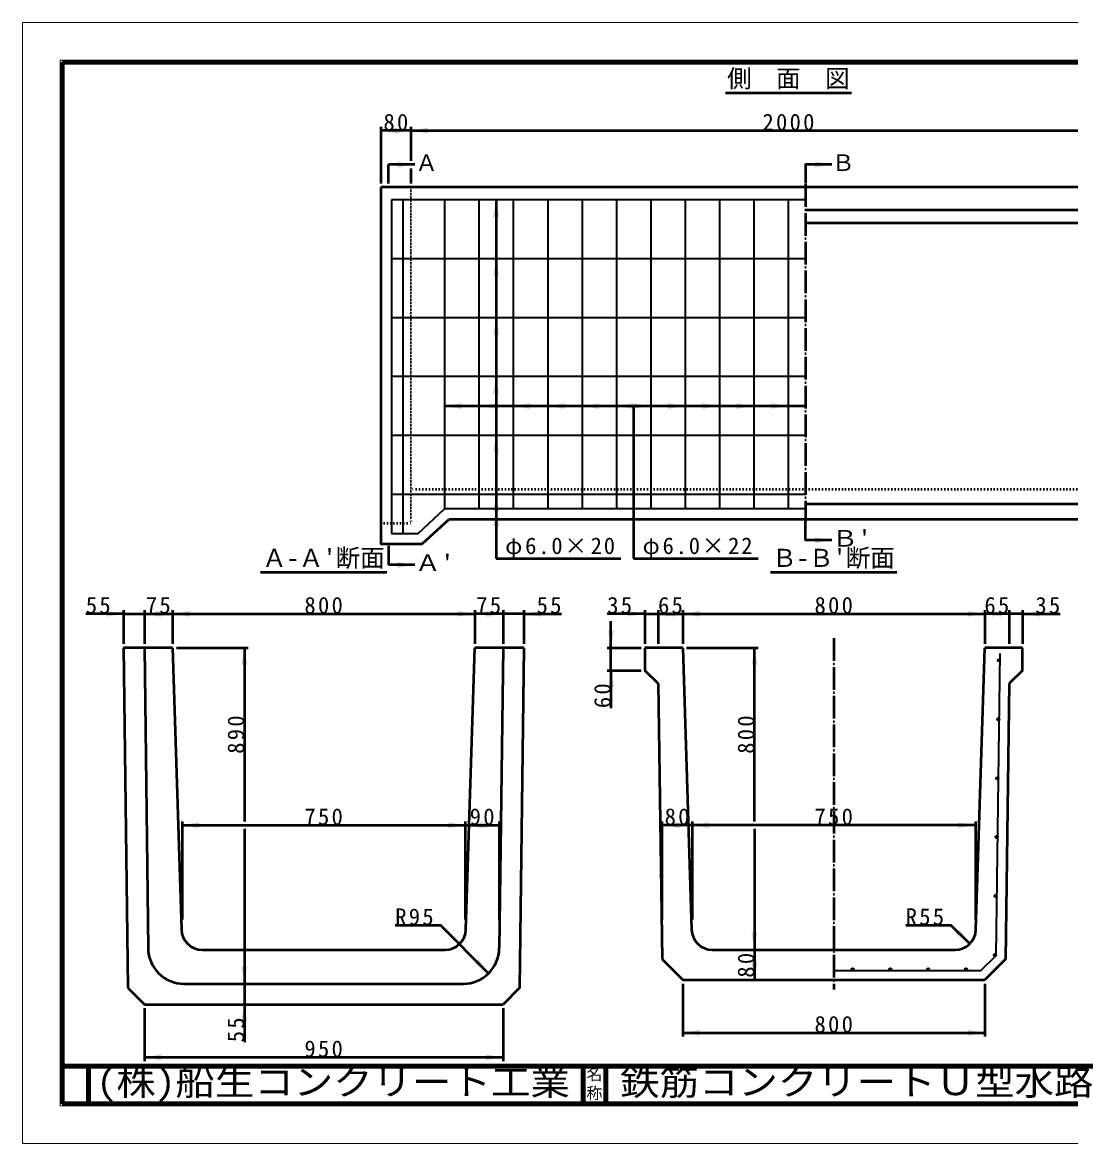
# Model space of a CAD drawing. Units: millimetres, scale not verified. Extents: x -2102 to 2102, y -1485 to 1485.
# Drawn here: x -2102 to 674, y -1485 to 1485 of the extents above; entities that cross this region are included whole.
import ezdxf
from ezdxf.enums import TextEntityAlignment as Align

# ---------------------------------------------------------------- set-up
doc = ezdxf.new("R2010")
doc.units = ezdxf.units.MM
doc.header["$LTSCALE"] = 5
doc.linetypes.add('DOTTED', pattern=[1.75, 0.25, -1.5])
doc.linetypes.add('LONG_DASHED_DOTTED', pattern=[15.25, 12, -1.5, 0.25, -1.5])
doc.layers.add('0-0_V-nasSTD', color=7, linetype='Continuous', lineweight=50)
doc.layers.add('0-1_0', color=7, linetype='Continuous', lineweight=50)
doc.styles.add('ＭＳ ゴシック', font='')
doc.styles.get('ＭＳ ゴシック').set_extended_font_data('MS Gothic')

msp = doc.modelspace()

# ---------------------------------------------------------------- linework, layer by layer
at = {"layer": '0-0_V-nasSTD', "lineweight": 100}
for p, q in [((-1997.5, 1380), (-1997.5, -1380)), ((-1927.5, -1280), (-1927.5, -1380)), ((-617.5, -1280), (-617.5, -1380)), ((-557.5, -1280), (-557.5, -1380)), ((-1997.5, -1380), (1997.5, -1380))]:
    msp.add_line(p, q, dxfattribs=at)
at = {"layer": '0-0_V-nasSTD'}
for p, q in [((-1153.359, 1208.336), (-1153.359, 1058.336)), ((-1073.359, 1198.336), (-1153.359, 1198.336)), ((-1073.359, 1208.336), (-1073.359, 1118.336)), ((-1073.359, 1198.336), (926.641, 1198.336)), ((-1133.359, 1058.336), (-1133.359, 1108.336)), ((-1063.359, 1108.336), (-1133.359, 1108.336)), ((-1073.359, 1098.336), (-1073.359, 1058.336)), ((926.641, 1048.336), (-1153.359, 1048.336)), ((-847.854, 1014.738), (-847.854, 64.738)), ((-28.359, 988.336), (836.641, 988.336)), ((836.641, 953.336), (-28.359, 953.336)), ((-28.359, 468.738), (-984.354, 468.738)), ((-483.854, 468.738), (-483.854, 64.738)), ((-28.359, 209.688), (836.641, 209.688)), ((-1043.359, 103.336), (-973.359, 168.336)), ((926.641, 168.336), (-973.359, 168.336)), ((-1133.359, 98.216), (-1133.359, 48.216)), ((-847.854, 64.738), (-517.854, 64.738)), ((-483.854, 64.738), (-153.854, 64.738)), ((-1063.359, 48.216), (-1133.359, 48.216)), ((-1834.61, -81.526), (-1934.61, -81.526)), ((-1834.61, -71.526), (-1834.61, -161.526)), ((-1834.61, -81.526), (-1779.61, -81.526)), ((-1779.61, -71.526), (-1779.61, -161.526)), ((-1779.61, -81.526), (-1704.61, -81.526)), ((-1704.61, -71.526), (-1704.61, -161.526)), ((-1704.61, -81.526), (-904.61, -81.526)), ((-904.61, -71.526), (-904.61, -161.526)), ((-829.61, -71.526), (-829.61, -161.526)), ((-774.61, -71.526), (-774.61, -161.526)), ((-774.61, -81.526), (-674.61, -81.526)), ((-453.61, -81.526), (-553.61, -81.526)), ((-453.61, -71.526), (-453.61, -161.526)), ((-453.61, -81.526), (-418.61, -81.526)), ((-418.61, -71.526), (-418.61, -161.526)), ((-418.61, -81.526), (-353.61, -81.526)), ((-353.61, -71.526), (-353.61, -161.526)), ((-353.61, -81.526), (446.39, -81.526)), ((446.39, -71.526), (446.39, -161.526)), ((511.39, -71.526), (511.39, -161.526)), ((546.39, -71.526), (546.39, -161.526)), ((546.39, -81.526), (646.39, -81.526)), ((-543.61, -171.526), (-543.61, -101.526)), ((-1704.61, -171.526), (-1834.61, -171.526)), ((-1834.61, -171.526), (-1823.344, -1072.791)), ((-1779.61, -171.526), (-1769.658, -967.713)), ((-1704.61, -171.526), (-1681.275, -918.243)), ((-1694.61, -171.526), (-1504.61, -171.526)), ((-1514.61, -171.526), (-1514.61, -631.526)), ((-927.945, -918.243), (-904.61, -171.526)), ((-774.61, -171.526), (-904.61, -171.526)), ((-829.61, -171.526), (-839.562, -967.713)), ((-553.61, -171.526), (-463.61, -171.526)), ((-543.61, -231.526), (-543.61, -171.526)), ((-453.61, -171.526), (-453.61, -231.526)), ((-353.61, -171.526), (-453.61, -171.526)), ((-353.61, -171.526), (-330.275, -918.243)), ((-343.61, -171.526), (-153.61, -171.526)), ((-163.61, -631.526), (-163.61, -171.526)), ((423.055, -918.243), (446.39, -171.526)), ((546.39, -171.526), (446.39, -171.526)), ((546.39, -231.526), (546.39, -171.526)), ((-553.61, -231.526), (-463.61, -231.526)), ((-543.61, -231.526), (-543.61, -331.526)), ((-418.61, -266.526), (-453.61, -231.526)), ((546.39, -231.526), (511.39, -266.526)), ((-418.61, -266.526), (-408.25, -996.885)), ((-1679.61, -631.526), (-1679.61, -891.526)), ((-1679.61, -641.526), (-929.61, -641.526)), ((-1514.61, -651.526), (-1514.61, -1061.526)), ((-929.61, -631.84), (-929.61, -891.84)), ((-929.61, -641.526), (-839.61, -641.526)), ((-839.61, -631.84), (-839.61, -891.84)), ((-408.61, -631.84), (-408.61, -891.84)), ((-328.61, -641.526), (-408.61, -641.526)), ((-328.61, -631.84), (-328.61, -891.84)), ((421.39, -641.526), (-328.61, -641.526)), ((-163.61, -651.526), (-163.61, -971.526)), ((421.39, -631.526), (421.39, -891.526)), ((-1115.08, -906.84), (-995.08, -906.84)), ((-867.801, -1034.119), (-995.08, -906.84)), ((236.863, -906.522), (356.863, -906.522)), ((406.361, -956.019), (356.863, -906.522)), ((-1626.302, -971.526), (-982.918, -971.526)), ((-275.302, -971.526), (368.082, -971.526)), ((-163.61, -971.526), (-163.61, -1051.526)), ((-408.25, -996.885), (-353.61, -1051.526)), ((-1674.665, -1061.526), (-934.555, -1061.526)), ((-353.61, -1051.526), (446.39, -1051.526)), ((-353.61, -1061.526), (-353.61, -1201.526)), ((446.39, -1061.526), (446.39, -1201.526)), ((-1823.344, -1072.791), (-1779.61, -1116.526)), ((-1779.61, -1116.526), (-829.61, -1116.526)), ((-1779.61, -1126.526), (-1779.61, -1266.526)), ((-829.61, -1126.526), (-829.61, -1266.526)), ((-353.61, -1191.526), (446.39, -1191.526)), ((-1779.61, -1256.526), (-829.61, -1256.526))]:
    msp.add_line(p, q, dxfattribs=at)
at = {"layer": '0-0_V-nasSTD', "linetype": 'DOTTED'}
for p, q in [((-1073.359, 1048.336), (-1073.359, 158.336)), ((926.641, 248.336), (-1073.359, 248.336)), ((-1153.359, 158.336), (-1073.359, 158.336))]:
    msp.add_line(p, q, dxfattribs=at)
at = {"layer": '0-0_V-nasSTD', "linetype": 'LONG_DASHED_DOTTED'}
for p, q in [((-28.359, 1056.336), (-28.359, 163.216)), ((46.39, -146.526), (46.39, -1076.526))]:
    msp.add_line(p, q, dxfattribs=at)
at = {"layer": '0-0_V-nasSTD', "lineweight": 35}
for p, q in [((-1125.359, 1014.738), (-1125.359, 131.336)), ((-28.359, 1014.738), (-1125.359, 1014.738)), ((-1095.359, 1014.738), (-1095.359, 131.336)), ((-984.354, 1014.738), (-984.354, 196.336)), ((-893.354, 1014.738), (-893.354, 196.336)), ((-802.354, 1014.738), (-802.354, 196.336)), ((-711.354, 1014.738), (-711.354, 196.336)), ((-620.354, 1014.738), (-620.354, 196.336)), ((-529.354, 1014.738), (-529.354, 196.336)), ((-438.354, 1014.738), (-438.354, 196.336)), ((-347.354, 1014.738), (-347.354, 196.336)), ((-256.354, 1014.738), (-256.354, 196.336)), ((-165.354, 1014.738), (-165.354, 196.336)), ((-74.354, 1014.738), (-74.354, 196.336)), ((-28.359, 858.738), (-1125.359, 858.738)), ((-28.359, 702.738), (-1125.359, 702.738)), ((-28.359, 546.738), (-1125.359, 546.738)), ((-28.359, 390.738), (-1125.359, 390.738)), ((-28.359, 234.738), (-1125.359, 234.738)), ((-28.359, 196.336), (-984.354, 196.336)), ((476.194, -985.209), (476.195, -985.123)), ((46.39, -1026.526), (436.035, -1026.526))]:
    msp.add_line(p, q, dxfattribs=at)
at = {"layer": '0-0_V-nasSTD', "lineweight": 18}
for points in [[(-2102.5, -1485), (-2102.5, 1485), (2102.5, 1485), (2102.5, -1485)], [(-2002.5, -1385), (-2002.5, 1385), (2002.5, 1385), (2002.5, -1385)]]:
    msp.add_lwpolyline(points, close=True, dxfattribs=at)
at = {"layer": '0-0_V-nasSTD', "lineweight": 100}
msp.add_lwpolyline([(1997.5, -1380), (1997.5, 1380), (-1997.5, 1380)], dxfattribs=at)
at = {"layer": '0-0_V-nasSTD'}
for points in [[(41.641, 1108.336), (-28.359, 1108.336), (-28.359, 1058.336)], [(-1153.359, 1048.336), (-1153.359, 103.336), (-1043.359, 103.336)], [(41.641, 113.216), (-28.359, 113.216), (-28.359, 163.216)], [(-774.61, -81.526), (-829.61, -81.526), (-904.61, -81.526)], [(546.39, -81.526), (511.39, -81.526), (446.39, -81.526)], [(-774.61, -171.526), (-785.876, -1072.791), (-829.61, -1116.526)], [(511.39, -266.526), (501.03, -996.885), (446.39, -1051.526)], [(-1514.61, -1061.526), (-1514.61, -1116.526), (-1514.61, -1216.526)]]:
    msp.add_lwpolyline(points, dxfattribs=at)
at = {"layer": '0-0_V-nasSTD', "lineweight": 35}
for points in [[(-1125.359, 131.336), (-1054.354, 131.336), (-984.354, 196.336)], [(436.035, -1026.526), (476.177, -986.383), (487.523, -186.464)]]:
    msp.add_lwpolyline(points, dxfattribs=at)
for centre in [(484.259, -205.123), (482.046, -361.123), (479.833, -517.123), (477.62, -673.123), (475.407, -829.123), (473.195, -985.123), (96.39, -1023.526), (196.39, -1023.526), (296.39, -1023.526), (396.39, -1023.526)]:
    msp.add_circle(centre, 3, dxfattribs=at)
at = {"layer": '0-0_V-nasSTD'}
for centre, radius, start, end in [((-1626.302, -916.526), 55, 181.78991, 270), ((-982.918, -916.526), 55, 270, 358.21009), ((-275.302, -916.526), 55, 181.78991, 270), ((368.082, -916.526), 55, 270, 358.21009), ((-1674.665, -966.526), 95, 180.71616, 270), ((-934.555, -966.526), 95, 270, 359.28384)]:
    msp.add_arc(centre, radius, start, end, dxfattribs=at)
at = {"layer": '0-0_V-nasSTD', "lineweight": 35}
msp.add_arc((473.195, -985.123), 3, 358.35949, 0.0152, dxfattribs=at)
at = {"layer": '0-0_V-nasSTD'}
for points in [[(-1153.359, 1198.336), (-1108.359, 1190.836), (-1108.359, 1205.836)], [(-1118.359, 1190.836), (-1118.359, 1205.836), (-1073.359, 1198.336)], [(-1073.359, 1198.336), (-1028.359, 1190.836), (-1028.359, 1205.836)], [(-1108.359, 1100.836), (-1108.359, 1115.836), (-1063.359, 1108.336)], [(-3.359, 1100.836), (-3.359, 1115.836), (41.641, 1108.336)], [(-855.354, 969.738), (-847.854, 1014.738), (-840.354, 969.738)], [(-855.354, 813.738), (-847.854, 858.738), (-840.354, 813.738)], [(-855.354, 657.738), (-847.854, 702.738), (-840.354, 657.738)], [(-855.354, 501.738), (-847.854, 546.738), (-840.354, 501.738)], [(-984.354, 468.738), (-939.354, 461.238), (-939.354, 476.238)], [(-893.354, 468.738), (-848.354, 461.238), (-848.354, 476.238)], [(-802.354, 468.738), (-757.354, 461.238), (-757.354, 476.238)], [(-711.354, 468.738), (-666.354, 461.238), (-666.354, 476.238)], [(-620.354, 468.738), (-575.354, 461.238), (-575.354, 476.238)], [(-529.354, 468.738), (-484.354, 461.238), (-484.354, 476.238)], [(-483.354, 461.238), (-483.354, 476.238), (-438.354, 468.738)], [(-392.354, 461.238), (-392.354, 476.238), (-347.354, 468.738)], [(-301.354, 461.238), (-301.354, 476.238), (-256.354, 468.738)], [(-210.354, 461.238), (-210.354, 476.238), (-165.354, 468.738)], [(-119.354, 461.238), (-119.354, 476.238), (-74.354, 468.738)], [(-855.354, 345.738), (-847.854, 390.738), (-840.354, 345.738)], [(-855.354, 189.738), (-847.854, 234.738), (-840.354, 189.738)], [(-855.354, 151.336), (-847.854, 196.336), (-840.354, 151.336)], [(-3.359, 105.716), (-3.359, 120.716), (41.641, 113.216)], [(-1108.359, 40.716), (-1108.359, 55.716), (-1063.359, 48.216)], [(-1879.61, -89.026), (-1879.61, -74.026), (-1834.61, -81.526)], [(-1779.61, -81.526), (-1734.61, -89.026), (-1734.61, -74.026)], [(-1749.61, -89.026), (-1749.61, -74.026), (-1704.61, -81.526)], [(-1704.61, -81.526), (-1659.61, -89.026), (-1659.61, -74.026)], [(-949.61, -89.026), (-949.61, -74.026), (-904.61, -81.526)], [(-904.61, -81.526), (-859.61, -89.026), (-859.61, -74.026)], [(-874.61, -89.026), (-874.61, -74.026), (-829.61, -81.526)], [(-774.61, -81.526), (-729.61, -89.026), (-729.61, -74.026)], [(-498.61, -89.026), (-498.61, -74.026), (-453.61, -81.526)], [(-418.61, -81.526), (-373.61, -89.026), (-373.61, -74.026)], [(-398.61, -89.026), (-398.61, -74.026), (-353.61, -81.526)], [(-353.61, -81.526), (-308.61, -89.026), (-308.61, -74.026)], [(401.39, -89.026), (401.39, -74.026), (446.39, -81.526)], [(446.39, -81.526), (491.39, -89.026), (491.39, -74.026)], [(466.39, -89.026), (466.39, -74.026), (511.39, -81.526)], [(546.39, -81.526), (591.39, -89.026), (591.39, -74.026)], [(-551.11, -126.526), (-543.61, -171.526), (-536.11, -126.526)], [(-1522.11, -216.526), (-1514.61, -171.526), (-1507.11, -216.526)], [(-171.11, -216.526), (-163.61, -171.526), (-156.11, -216.526)], [(481.274, -205.427), (481.982, -203.169), (486.721, -206.837)], [(481.274, -205.427), (482.422, -207.496), (486.721, -206.837)], [(481.982, -203.169), (484.107, -202.127), (486.721, -206.837)], [(482.422, -207.496), (484.713, -208.089), (486.721, -206.837)], [(484.107, -202.127), (486.325, -202.949), (486.721, -206.837)], [(486.325, -202.949), (486.721, -206.837), (487.259, -205.123)], [(-551.11, -276.526), (-543.61, -231.526), (-536.11, -276.526)], [(479.061, -361.427), (479.77, -359.169), (484.508, -362.837)], [(479.061, -361.427), (480.209, -363.496), (484.508, -362.837)], [(479.77, -359.169), (481.894, -358.127), (484.508, -362.837)], [(480.209, -363.496), (482.5, -364.089), (484.508, -362.837)], [(481.894, -358.127), (484.113, -358.949), (484.508, -362.837)], [(484.113, -358.949), (484.508, -362.837), (485.046, -361.123)], [(476.848, -517.427), (477.557, -515.169), (482.295, -518.837)], [(476.848, -517.427), (477.997, -519.496), (482.295, -518.837)], [(477.557, -515.169), (479.681, -514.127), (482.295, -518.837)], [(477.997, -519.496), (480.287, -520.089), (482.295, -518.837)], [(479.681, -514.127), (481.9, -514.949), (482.295, -518.837)], [(481.9, -514.949), (482.295, -518.837), (482.833, -517.123)], [(-1679.61, -641.526), (-1634.61, -649.026), (-1634.61, -634.026)], [(-974.61, -649.026), (-974.61, -634.026), (-929.61, -641.526)], [(-929.61, -641.526), (-884.61, -649.026), (-884.61, -634.026)], [(-884.61, -649.026), (-884.61, -634.026), (-839.61, -641.526)], [(-408.61, -641.526), (-363.61, -649.026), (-363.61, -634.026)], [(-373.61, -649.026), (-373.61, -634.026), (-328.61, -641.526)], [(-328.61, -641.526), (-283.61, -649.026), (-283.61, -634.026)], [(376.39, -649.026), (376.39, -634.026), (421.39, -641.526)], [(474.636, -673.427), (475.344, -671.169), (480.083, -674.837)], [(474.636, -673.427), (475.784, -675.496), (480.083, -674.837)], [(475.344, -671.169), (477.468, -670.127), (480.083, -674.837)], [(475.784, -675.496), (478.075, -676.089), (480.083, -674.837)], [(477.468, -670.127), (479.687, -670.949), (480.083, -674.837)], [(479.687, -670.949), (480.083, -674.837), (480.62, -673.123)], [(472.423, -829.427), (473.131, -827.169), (477.87, -830.837)], [(472.423, -829.427), (473.571, -831.496), (477.87, -830.837)], [(473.131, -827.169), (475.256, -826.127), (477.87, -830.837)], [(473.571, -831.496), (475.862, -832.089), (477.87, -830.837)], [(475.256, -826.127), (477.474, -826.949), (477.87, -830.837)], [(477.474, -826.949), (477.87, -830.837), (478.407, -829.123)], [(369.238, -929.503), (379.844, -918.896), (406.361, -956.019)], [(-171.11, -926.526), (-163.61, -971.526), (-156.11, -926.526)], [(-171.11, -1016.526), (-163.61, -971.526), (-156.11, -1016.526)], [(-904.924, -1007.603), (-894.317, -996.996), (-867.801, -1034.119)], [(-171.11, -1006.526), (-163.61, -1051.526), (-156.11, -1006.526)], [(475.467, -983.165), (476.194, -985.209), (476.195, -985.123)], [(475.535, -987.001), (475.622, -986.886), (476.194, -985.209)], [(475.622, -986.886), (475.704, -986.768), (476.194, -985.209)], [(475.704, -986.768), (475.78, -986.645), (476.194, -985.209)], [(475.78, -986.645), (475.85, -986.519), (476.194, -985.209)], [(475.85, -986.519), (475.914, -986.39), (476.194, -985.209)], [(475.914, -986.39), (475.958, -986.291), (476.194, -985.209)], [(475.958, -986.291), (476.011, -986.157), (476.194, -985.209)], [(476.011, -986.157), (476.057, -986.021), (476.194, -985.209)], [(476.057, -986.021), (476.097, -985.883), (476.194, -985.209)], [(476.097, -985.883), (476.13, -985.744), (476.194, -985.209)], [(476.13, -985.744), (476.156, -985.602), (476.194, -985.209)], [(476.156, -985.602), (476.176, -985.46), (476.194, -985.209)], [(476.176, -985.46), (476.188, -985.317), (476.194, -985.209)], [(-1522.11, -1016.526), (-1514.61, -1061.526), (-1507.11, -1016.526)], [(93.425, -1023.98), (94.018, -1021.689), (94.676, -1025.988)], [(94.018, -1021.689), (94.676, -1025.988), (96.087, -1020.541)], [(94.676, -1025.988), (96.087, -1020.541), (98.344, -1021.249)], [(94.676, -1025.988), (98.344, -1021.249), (99.386, -1023.374)], [(94.676, -1025.988), (98.565, -1025.592), (99.386, -1023.374)], [(94.676, -1025.988), (96.39, -1026.526), (98.565, -1025.592)], [(193.425, -1023.98), (194.018, -1021.689), (194.676, -1025.988)], [(194.018, -1021.689), (194.676, -1025.988), (196.087, -1020.541)], [(194.676, -1025.988), (196.087, -1020.541), (198.344, -1021.249)], [(194.676, -1025.988), (198.344, -1021.249), (199.386, -1023.374)], [(194.676, -1025.988), (198.565, -1025.592), (199.386, -1023.374)], [(194.676, -1025.988), (196.39, -1026.526), (198.565, -1025.592)], [(293.425, -1023.98), (294.018, -1021.689), (294.676, -1025.988)], [(294.018, -1021.689), (294.676, -1025.988), (296.087, -1020.541)], [(294.676, -1025.988), (296.087, -1020.541), (298.344, -1021.249)], [(294.676, -1025.988), (298.344, -1021.249), (299.386, -1023.374)], [(294.676, -1025.988), (298.565, -1025.592), (299.386, -1023.374)], [(294.676, -1025.988), (296.39, -1026.526), (298.565, -1025.592)], [(393.425, -1023.98), (394.018, -1021.689), (394.676, -1025.988)], [(394.018, -1021.689), (394.676, -1025.988), (396.087, -1020.541)], [(394.676, -1025.988), (396.087, -1020.541), (398.344, -1021.249)], [(394.676, -1025.988), (398.344, -1021.249), (399.386, -1023.374)], [(394.676, -1025.988), (398.565, -1025.592), (399.386, -1023.374)], [(394.676, -1025.988), (396.39, -1026.526), (398.565, -1025.592)], [(-1522.11, -1161.526), (-1514.61, -1116.526), (-1507.11, -1161.526)], [(-353.61, -1191.526), (-308.61, -1199.026), (-308.61, -1184.026)], [(401.39, -1199.026), (401.39, -1184.026), (446.39, -1191.526)], [(-1779.61, -1256.526), (-1734.61, -1264.026), (-1734.61, -1249.026)], [(-874.61, -1264.026), (-874.61, -1249.026), (-829.61, -1256.526)]]:
    msp.add_solid(points, dxfattribs=at)
at = {"layer": '0-1_0'}
for p, q in [((-240.359, 1298.336), (93.641, 1298.336)), ((-1471.738, 28.474), (-1137.482, 28.474)), ((-120.738, 28.474), (213.518, 28.474))]:
    msp.add_line(p, q, dxfattribs=at)
at = {"layer": '0-1_0', "lineweight": 100}
msp.add_line((-1997.5, -1280), (1997.5, -1280), dxfattribs=at)

# ---------------------------------------------------------------- texts
at = {"layer": '0-0_V-nasSTD', "style": 'ＭＳ ゴシック'}
for s, height, p in [('側\u3000面\u3000図', 47.65, (-236.363, 1298.336)), ('Ａ', 43.99, (-1062.203, 1078.088)), ('Ｂ', 43.99, (41.641, 1078.336)), ("Ａ-Ａ'断面", 47.65, (-1467.742, 28.474)), ("Ｂ-Ｂ'断面", 47.65, (-116.742, 28.474)), ('名', 30.79, (-608.518, -1326.001)), ('称', 30.79, (-608.524, -1375.99))]:
    msp.add_text(s, height=height, dxfattribs=at).set_placement(p, align=Align.BOTTOM_LEFT)
for s, height, width, p in [("Ｂ'", 43.99, 1.15, (41.641, 83.216)), ("Ａ'", 43.99, 1.15, (-1063.359, 18.216)), ('(株)船生コンクリート工業', 69.65, 1.1, (-1906.166, -1377.45)), ('鉄筋コンクリートＵ型水路', 69.65, 1.1, (-519.75, -1377.53))]:
    msp.add_text(s, height=height, dxfattribs=dict(at, width=width)).set_placement(p, align=Align.BOTTOM_LEFT)
at = {"layer": '0-0_V-nasSTD', "char_height": 43.99, "attachment_point": 7, "style": 'ＭＳ ゴシック'}
for s, insert in [('\\T1.2;80', (-1146.349, 1198.336)), ('\\T1.2;2000', (-142.464, 1198.336)), ('\\T1.16;φ6.0×20', (-823.854, 64.738)), ('\\T1.16;φ6.0×22', (-459.854, 64.738)), ('\\T1.2;55', (-1934.61, -81.526)), ('\\T1.2;75', (-1775.586, -81.526)), ('\\T1.2;800', (-1355.597, -81.526)), ('\\T1.2;75', (-900.586, -81.526)), ('\\T1.2;55', (-740.61, -81.526)), ('\\T1.2;35', (-553.61, -81.526)), ('\\T1.2;65', (-418.988, -81.526)), ('\\T1.2;800', (-4.597, -81.526)), ('\\T1.2;65', (445.388, -81.526)), ('\\T1.2;35', (580.39, -81.526)), ('\\T1.2;750', (-1355.597, -641.526)), ('\\T1.2;90', (-917.845, -641.526)), ('\\T1.2;80', (-401.6, -641.526)), ('\\T1.2;750', (-4.597, -641.526)), ('\\T1.2;R95', (-1115.08, -906.84)), ('\\T1.2;R55', (236.863, -906.522)), ('\\T1.2;800', (-4.597, -1191.526)), ('\\T1.2;950', (-1355.597, -1256.526))]:
    msp.add_mtext(s, dxfattribs=dict(at, insert=insert))
at = {"layer": '0-0_V-nasSTD', "char_height": 43.99, "attachment_point": 7, "rotation": 90, "style": 'ＭＳ ゴシック'}
for s, insert in [('\\T1.2;60', (-543.61, -331.526)), ('\\T1.2;890', (-1514.61, -452.513)), ('\\T1.2;800', (-163.61, -452.513)), ('\\T1.2;80', (-163.61, -1045.532)), ('\\T1.2;55', (-1514.61, -1216.526))]:
    msp.add_mtext(s, dxfattribs=dict(at, insert=insert))

doc.saveas('drawing.dxf')
